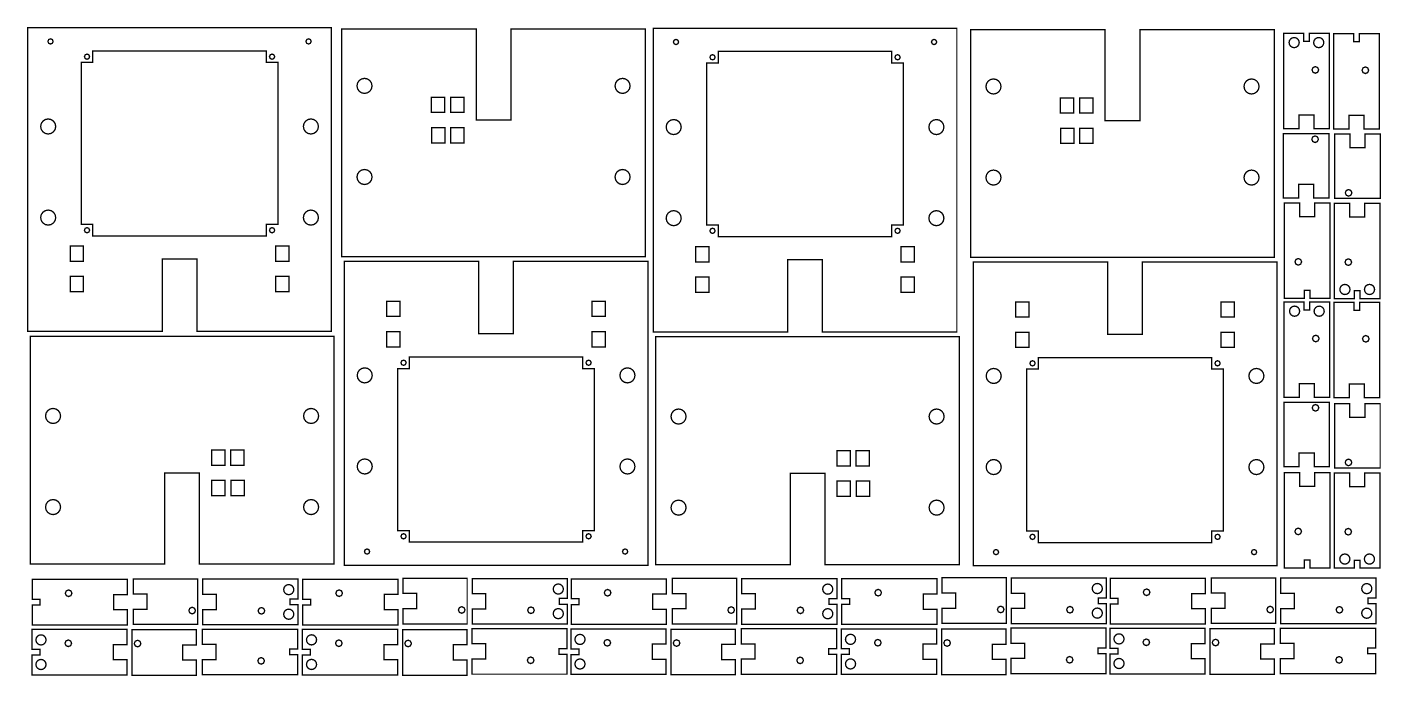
# Model space of a CAD drawing. Extents: x 0.1 to 11.8, y 9.3 to 14.9.
import ezdxf

# ---------------------------------------------------------------- set-up
doc = ezdxf.new("R2010")
doc.units = 0
doc.layers.get('0').update_dxf_attribs({"linetype": 'CONTINUOUS'})

msp = doc.modelspace()

# ---------------------------------------------------------------- linework, layer by layer
at = {"color": 0, "const_width": 0.0115}
for points in [[(0.134711, 12.2665), (0.134711, 14.8915), (2.75971, 14.8915), (2.75971, 12.2665), (1.59722, 12.2665), (1.59722, 12.8915), (1.44721, 12.8915), (1.29725, 12.8915), (1.29725, 12.2665), (0.134711, 12.2665)], [(5.47472, 14.8811), (5.47472, 12.9127), (2.84978, 12.9127), (2.84978, 14.8811), (4.01226, 14.8811), (4.01226, 14.0938), (4.16228, 14.0938), (4.31222, 14.0938), (4.31222, 14.8811), (5.47472, 14.8811)], [(5.54308, 12.2616), (5.54308, 14.8865), (8.16808, 14.8865), (8.16808, 12.2616), (7.00558, 12.2616), (7.00558, 12.8866), (6.85558, 12.8866), (6.70557, 12.8866), (6.70557, 12.2616), (5.54308, 12.2616)], [(10.9131, 14.8761), (10.9131, 12.9077), (8.28808, 12.9077), (8.28808, 14.8761), (9.45057, 14.8761), (9.45057, 14.0888), (9.60058, 14.0888), (9.7506, 14.0888), (9.7506, 14.8761), (10.9131, 14.8761)], [(0.354058, 14.7735), (0.347439, 14.7894), (0.331597, 14.796), (0.315647, 14.7894), (0.309082, 14.7735), (0.315647, 14.7575), (0.331597, 14.751), (0.347439, 14.7575), (0.354058, 14.7735)], [(2.58539, 14.7735), (2.57878, 14.7894), (2.56287, 14.796), (2.54693, 14.7894), (2.54036, 14.7735), (2.54693, 14.7575), (2.56287, 14.751), (2.57878, 14.7575), (2.58539, 14.7735)], [(5.76243, 14.7685), (5.75581, 14.7844), (5.7399, 14.791), (5.72401, 14.7844), (5.71744, 14.7685), (5.72401, 14.7525), (5.7399, 14.746), (5.75581, 14.7525), (5.76243, 14.7685), (5.76243, 14.7685)], [(7.99371, 14.7685), (7.98708, 14.7844), (7.97125, 14.791), (7.95529, 14.7844), (7.94874, 14.7685), (7.95529, 14.7525), (7.97125, 14.746), (7.98708, 14.7525), (7.99371, 14.7685), (7.99371, 14.7685)], [(10.994, 14.019), (11.1253, 14.019), (11.1253, 14.1365), (11.2566, 14.1365), (11.2566, 14.019), (11.3879, 14.019), (11.3879, 14.5742), (11.3879, 14.8419), (11.2156, 14.8419), (11.2156, 14.7731), (11.1663, 14.7731), (11.1663, 14.8419), (10.994, 14.8419), (10.994, 14.5742), (10.994, 14.019)], [(11.1284, 14.7632), (11.1249, 14.7803), (11.1156, 14.7942), (11.1017, 14.8036), (11.0847, 14.8069), (11.0676, 14.8036), (11.0537, 14.7942), (11.0443, 14.7803), (11.0409, 14.7632), (11.0443, 14.7462), (11.0537, 14.7324), (11.0676, 14.7229), (11.0847, 14.7194), (11.1017, 14.7229), (11.1156, 14.7324), (11.1249, 14.7462), (11.1284, 14.7632), (11.1284, 14.7632)], [(11.3409, 14.7632), (11.3375, 14.7803), (11.3281, 14.7942), (11.3142, 14.8036), (11.2972, 14.8069), (11.2801, 14.8036), (11.2662, 14.7942), (11.2568, 14.7803), (11.2534, 14.7632), (11.2568, 14.7462), (11.2662, 14.7324), (11.2801, 14.7229), (11.2972, 14.7194), (11.3142, 14.7229), (11.3281, 14.7324), (11.3375, 14.7462), (11.3409, 14.7632), (11.3409, 14.7632)], [(11.4265, 14.0164), (11.5578, 14.0164), (11.5578, 14.1339), (11.6891, 14.1339), (11.6891, 14.0164), (11.8204, 14.0164), (11.8204, 14.5717), (11.8204, 14.8393), (11.6481, 14.8393), (11.6481, 14.7704), (11.5988, 14.7704), (11.5988, 14.8393), (11.4265, 14.8393), (11.4265, 14.5717), (11.4265, 14.0164)], [(2.29719, 14.5915), (2.19721, 14.5915), (2.19721, 14.6915), (0.697211, 14.6915), (0.697211, 14.5915), (0.597222, 14.5915), (0.597222, 13.1916), (0.697211, 13.1916), (0.697211, 13.0916), (2.19721, 13.0916), (2.19721, 13.1916), (2.29719, 13.1916), (2.29719, 14.5915)], [(0.669706, 14.6415), (0.663086, 14.6575), (0.647244, 14.664), (0.631293, 14.6575), (0.624729, 14.6415), (0.631293, 14.6257), (0.647244, 14.619), (0.663086, 14.6257), (0.669706, 14.6415), (0.669706, 14.6415)], [(2.26975, 14.6415), (2.26313, 14.6575), (2.24724, 14.664), (2.23128, 14.6575), (2.22472, 14.6415), (2.23128, 14.6257), (2.24724, 14.619), (2.26313, 14.6257), (2.26975, 14.6415), (2.26975, 14.6415)], [(7.70557, 14.5865), (7.60558, 14.5865), (7.60558, 14.6865), (6.10558, 14.6865), (6.10558, 14.5865), (6.00558, 14.5865), (6.00558, 13.1866), (6.10558, 13.1866), (6.10558, 13.0865), (7.60558, 13.0865), (7.60558, 13.1866), (7.70557, 13.1866), (7.70557, 14.5865)], [(6.07807, 14.6365), (6.07146, 14.6525), (6.05556, 14.659), (6.03965, 14.6525), (6.0331, 14.6365), (6.03965, 14.6207), (6.05556, 14.614), (6.07146, 14.6207), (6.07807, 14.6365), (6.07807, 14.6365)], [(7.67806, 14.6365), (7.67144, 14.6525), (7.6556, 14.659), (7.63965, 14.6525), (7.63308, 14.6365), (7.63965, 14.6207), (7.6556, 14.614), (7.67144, 14.6207), (7.67806, 14.6365), (7.67806, 14.6365)], [(11.2964, 14.5271), (11.288, 14.5472), (11.2678, 14.5556), (11.2477, 14.5472), (11.2394, 14.5271), (11.2477, 14.5068), (11.2678, 14.4985), (11.288, 14.5068), (11.2964, 14.5271)], [(11.7289, 14.5243), (11.7205, 14.5446), (11.7004, 14.5529), (11.6802, 14.5446), (11.6719, 14.5243), (11.6802, 14.5042), (11.7004, 14.4958), (11.7205, 14.5042), (11.7289, 14.5243)], [(2.98161, 14.389), (2.98671, 14.3637), (3.0006, 14.3431), (3.02126, 14.3292), (3.0466, 14.324), (3.07189, 14.3292), (3.09256, 14.3431), (3.10644, 14.3637), (3.1116, 14.389), (3.10644, 14.4143), (3.09256, 14.435), (3.07189, 14.4489), (3.0466, 14.454), (3.02126, 14.4489), (3.0006, 14.435), (2.98671, 14.4143), (2.98161, 14.389)], [(5.21289, 14.389), (5.21799, 14.3637), (5.23188, 14.3431), (5.25256, 14.3292), (5.27789, 14.324), (5.30317, 14.3292), (5.32378, 14.3431), (5.33772, 14.3637), (5.34289, 14.389), (5.33772, 14.4143), (5.32378, 14.435), (5.30317, 14.4489), (5.27789, 14.454), (5.25256, 14.4489), (5.23188, 14.435), (5.21799, 14.4143), (5.21289, 14.389), (5.21289, 14.389)], [(8.41992, 14.384), (8.42503, 14.3587), (8.43892, 14.3381), (8.45958, 14.3242), (8.48492, 14.319), (8.51019, 14.3242), (8.53088, 14.3381), (8.54476, 14.3587), (8.54992, 14.384), (8.54476, 14.4093), (8.53088, 14.43), (8.51019, 14.4439), (8.48492, 14.449), (8.45958, 14.4439), (8.43892, 14.43), (8.42503, 14.4093), (8.41992, 14.384), (8.41992, 14.384)], [(10.6512, 14.384), (10.6563, 14.3587), (10.6703, 14.3381), (10.6909, 14.3242), (10.7162, 14.319), (10.7415, 14.3242), (10.7622, 14.3381), (10.7761, 14.3587), (10.7813, 14.384), (10.7761, 14.4093), (10.7622, 14.43), (10.7415, 14.4439), (10.7162, 14.449), (10.6909, 14.4439), (10.6703, 14.43), (10.6563, 14.4093), (10.6512, 14.384), (10.6512, 14.384)], [(3.73953, 14.1593), (3.73953, 14.2906), (3.62451, 14.2906), (3.62451, 14.1593), (3.73953, 14.1593)], [(3.90728, 14.2906), (3.79226, 14.2906), (3.79226, 14.1593), (3.90728, 14.1593), (3.90728, 14.2906)], [(9.17785, 14.1543), (9.17785, 14.2856), (9.06282, 14.2856), (9.06282, 14.1543), (9.17785, 14.1543)], [(9.34565, 14.2856), (9.23062, 14.2856), (9.23062, 14.1543), (9.34565, 14.1543), (9.34565, 14.2856)], [(0.376465, 14.0382), (0.371311, 14.0635), (0.357422, 14.0842), (0.336751, 14.0981), (0.311469, 14.1032), (0.286133, 14.0981), (0.265463, 14.0842), (0.251574, 14.0635), (0.246474, 14.0382), (0.251574, 14.0129), (0.265463, 13.9924), (0.286133, 13.9783), (0.311469, 13.9732), (0.336751, 13.9783), (0.357422, 13.9924), (0.371311, 14.0129), (0.376465, 14.0382), (0.376465, 14.0382)], [(2.648, 14.0382), (2.64285, 14.0635), (2.6289, 14.0842), (2.60824, 14.0981), (2.58296, 14.1032), (2.55761, 14.0981), (2.537, 14.0842), (2.52306, 14.0635), (2.51796, 14.0382), (2.52306, 14.0129), (2.537, 13.9924), (2.55761, 13.9783), (2.58296, 13.9732), (2.60824, 13.9783), (2.6289, 13.9924), (2.64285, 14.0129), (2.648, 14.0382), (2.648, 14.0382)], [(5.78483, 14.0332), (5.77968, 14.0585), (5.76574, 14.0792), (5.74511, 14.0931), (5.71983, 14.0982), (5.6945, 14.0931), (5.67383, 14.0792), (5.65994, 14.0585), (5.65483, 14.0332), (5.65994, 14.0079), (5.67383, 13.9872), (5.6945, 13.9733), (5.71983, 13.9682), (5.74511, 13.9733), (5.76574, 13.9872), (5.77968, 14.0079), (5.78483, 14.0332), (5.78483, 14.0332)], [(8.05632, 14.0332), (8.05117, 14.0585), (8.03728, 14.0792), (8.0166, 14.0931), (7.99132, 14.0982), (7.96599, 14.0931), (7.94531, 14.0792), (7.93142, 14.0585), (7.92632, 14.0332), (7.93142, 14.0079), (7.94531, 13.9872), (7.96599, 13.9733), (7.99132, 13.9682), (8.0166, 13.9733), (8.03728, 13.9872), (8.05117, 14.0079), (8.05632, 14.0332), (8.05632, 14.0332)], [(3.74224, 14.0281), (3.74224, 13.8967), (3.62728, 13.8967), (3.62728, 14.0281), (3.74224, 14.0281)], [(3.90728, 14.0281), (3.79226, 14.0281), (3.79226, 13.8967), (3.90728, 13.8967), (3.90728, 14.0281)], [(9.18061, 14.0231), (9.18061, 13.8917), (9.06565, 13.8917), (9.06565, 14.0231), (9.18061, 14.0231)], [(9.34565, 14.0231), (9.23062, 14.0231), (9.23062, 13.8917), (9.34565, 13.8917), (9.34565, 14.0231)], [(10.9918, 13.4201), (11.123, 13.4201), (11.123, 13.5376), (11.2544, 13.5376), (11.2544, 13.4201), (11.3857, 13.4201), (11.3857, 13.9754), (10.9918, 13.9754), (10.9918, 13.4201)], [(11.2942, 13.9281), (11.2858, 13.9483), (11.2657, 13.9567), (11.2455, 13.9483), (11.2372, 13.9281), (11.2455, 13.9081), (11.2657, 13.8996), (11.2858, 13.9081), (11.2942, 13.9281)], [(11.8292, 13.9726), (11.6979, 13.9726), (11.6979, 13.8551), (11.5666, 13.8551), (11.5666, 13.9726), (11.4353, 13.9726), (11.4353, 13.4174), (11.8292, 13.4174), (11.8292, 13.9726)], [(2.98161, 13.6016), (2.98671, 13.5763), (3.0006, 13.5557), (3.02126, 13.5418), (3.0466, 13.5366), (3.07189, 13.5418), (3.09256, 13.5557), (3.10644, 13.5763), (3.1116, 13.6016), (3.10644, 13.627), (3.09256, 13.6476), (3.07189, 13.6615), (3.0466, 13.6666), (3.02126, 13.6615), (3.0006, 13.6476), (2.98671, 13.627), (2.98161, 13.6016)], [(5.21289, 13.6016), (5.21799, 13.5763), (5.23188, 13.5557), (5.25256, 13.5418), (5.27789, 13.5366), (5.30317, 13.5418), (5.32378, 13.5557), (5.33772, 13.5763), (5.34289, 13.6016), (5.33772, 13.627), (5.32378, 13.6476), (5.30317, 13.6615), (5.27789, 13.6666), (5.25256, 13.6615), (5.23188, 13.6476), (5.21799, 13.627), (5.21289, 13.6016), (5.21289, 13.6016)], [(8.41992, 13.5966), (8.42503, 13.5713), (8.43892, 13.5507), (8.45958, 13.5368), (8.48492, 13.5316), (8.51019, 13.5368), (8.53088, 13.5507), (8.54476, 13.5713), (8.54992, 13.5966), (8.54476, 13.622), (8.53088, 13.6426), (8.51019, 13.6565), (8.48492, 13.6616), (8.45958, 13.6565), (8.43892, 13.6426), (8.42503, 13.622), (8.41992, 13.5966), (8.41992, 13.5966)], [(10.6512, 13.5966), (10.6563, 13.5713), (10.6703, 13.5507), (10.6909, 13.5368), (10.7162, 13.5316), (10.7415, 13.5368), (10.7622, 13.5507), (10.7761, 13.5713), (10.7813, 13.5966), (10.7761, 13.622), (10.7622, 13.6426), (10.7415, 13.6565), (10.7162, 13.6616), (10.6909, 13.6565), (10.6703, 13.6426), (10.6563, 13.622), (10.6512, 13.5966), (10.6512, 13.5966)], [(11.5268, 13.4647), (11.5351, 13.4445), (11.5553, 13.4361), (11.5754, 13.4445), (11.5838, 13.4647), (11.5754, 13.4849), (11.5553, 13.4932), (11.5351, 13.4849), (11.5268, 13.4647)], [(11.3944, 13.3764), (11.2631, 13.3764), (11.2631, 13.2589), (11.1318, 13.2589), (11.1318, 13.3764), (11.0005, 13.3764), (11.0005, 12.8211), (11.0005, 12.5534), (11.1728, 12.5534), (11.1728, 12.6223), (11.2221, 12.6223), (11.2221, 12.5534), (11.3944, 12.5534), (11.3944, 12.8211), (11.3944, 13.3764)], [(11.827, 13.3737), (11.6957, 13.3737), (11.6957, 13.2562), (11.5644, 13.2562), (11.5644, 13.3737), (11.4331, 13.3737), (11.4331, 12.8185), (11.4331, 12.5508), (11.6054, 12.5508), (11.6054, 12.6197), (11.6546, 12.6197), (11.6546, 12.5508), (11.827, 12.5508), (11.827, 12.8185), (11.827, 13.3737)], [(0.376465, 13.2508), (0.371311, 13.2762), (0.357422, 13.2968), (0.336751, 13.3107), (0.311469, 13.3158), (0.286133, 13.3107), (0.265463, 13.2968), (0.251574, 13.2762), (0.246474, 13.2508), (0.251574, 13.2255), (0.265463, 13.2049), (0.286133, 13.191), (0.311469, 13.1858), (0.336751, 13.191), (0.357422, 13.2049), (0.371311, 13.2255), (0.376465, 13.2508)], [(2.648, 13.2508), (2.64285, 13.2762), (2.6289, 13.2968), (2.60824, 13.3107), (2.58296, 13.3158), (2.55761, 13.3107), (2.537, 13.2968), (2.52306, 13.2762), (2.51796, 13.2508), (2.52306, 13.2255), (2.537, 13.2049), (2.55761, 13.191), (2.58296, 13.1858), (2.60824, 13.191), (2.6289, 13.2049), (2.64285, 13.2255), (2.648, 13.2508)], [(5.78483, 13.2458), (5.77968, 13.2712), (5.76574, 13.2918), (5.74511, 13.3057), (5.71983, 13.3108), (5.6945, 13.3057), (5.67383, 13.2918), (5.65994, 13.2712), (5.65483, 13.2458), (5.65994, 13.2205), (5.67383, 13.1999), (5.6945, 13.186), (5.71983, 13.1808), (5.74511, 13.186), (5.76574, 13.1999), (5.77968, 13.2205), (5.78483, 13.2458), (5.78483, 13.2458)], [(8.05632, 13.2458), (8.05117, 13.2712), (8.03728, 13.2918), (8.0166, 13.3057), (7.99132, 13.3108), (7.96599, 13.3057), (7.94531, 13.2918), (7.93142, 13.2712), (7.92632, 13.2458), (7.93142, 13.2205), (7.94531, 13.1999), (7.96599, 13.186), (7.99132, 13.1808), (8.0166, 13.186), (8.03728, 13.1999), (8.05117, 13.2205), (8.05632, 13.2458), (8.05632, 13.2458)], [(0.669706, 13.1415), (0.663086, 13.1575), (0.647244, 13.1641), (0.631293, 13.1575), (0.624729, 13.1415), (0.631293, 13.1257), (0.647244, 13.119), (0.663086, 13.1257), (0.669706, 13.1415), (0.669706, 13.1415)], [(2.26975, 13.1415), (2.26313, 13.1575), (2.24724, 13.1641), (2.23128, 13.1575), (2.22472, 13.1415), (2.23128, 13.1257), (2.24724, 13.119), (2.26313, 13.1257), (2.26975, 13.1415), (2.26975, 13.1415)], [(6.07807, 13.1366), (6.07146, 13.1525), (6.05556, 13.1591), (6.03965, 13.1525), (6.0331, 13.1366), (6.03965, 13.1207), (6.05556, 13.114), (6.07146, 13.1207), (6.07807, 13.1366), (6.07807, 13.1366)], [(7.67806, 13.1366), (7.67144, 13.1525), (7.6556, 13.1591), (7.63965, 13.1525), (7.63308, 13.1366), (7.63965, 13.1207), (7.6556, 13.114), (7.67144, 13.1207), (7.67806, 13.1366), (7.67806, 13.1366)], [(0.501682, 13.0043), (0.501682, 12.873), (0.616644, 12.873), (0.616644, 13.0043), (0.501682, 13.0043)], [(2.27778, 13.0043), (2.27778, 12.873), (2.39279, 12.873), (2.39279, 13.0043), (2.27778, 13.0043)], [(5.91, 12.9993), (5.91, 12.8681), (6.02496, 12.8681), (6.02496, 12.9993), (5.91, 12.9993)], [(7.68614, 12.9993), (7.68614, 12.8681), (7.80111, 12.8681), (7.80111, 12.9993), (7.68614, 12.9993)], [(5.49669, 12.8714), (5.49669, 10.2464), (2.87169, 10.2464), (2.87169, 12.8714), (4.03418, 12.8714), (4.03418, 12.2464), (4.18419, 12.2464), (4.33419, 12.2464), (4.33419, 12.8714), (5.49669, 12.8714)], [(11.092, 12.8684), (11.1003, 12.8482), (11.1205, 12.8399), (11.1407, 12.8482), (11.149, 12.8684), (11.1407, 12.8886), (11.1205, 12.8969), (11.1003, 12.8886), (11.092, 12.8684)], [(11.5246, 12.8658), (11.5329, 12.8457), (11.5531, 12.8373), (11.5732, 12.8457), (11.5816, 12.8658), (11.5732, 12.886), (11.5531, 12.8943), (11.5329, 12.886), (11.5246, 12.8658)], [(10.935, 12.8664), (10.935, 10.2414), (8.31, 10.2414), (8.31, 12.8664), (9.47254, 12.8664), (9.47254, 12.2414), (9.6225, 12.2414), (9.77251, 12.2414), (9.77251, 12.8664), (10.935, 12.8664)], [(0.501682, 12.7418), (0.501682, 12.6105), (0.616644, 12.6105), (0.616644, 12.7418), (0.501682, 12.7418)], [(2.27778, 12.7418), (2.27778, 12.6105), (2.39279, 12.6105), (2.39279, 12.7418), (2.27778, 12.7418)], [(5.91, 12.7368), (5.91, 12.6055), (6.02496, 12.6055), (6.02496, 12.7368), (5.91, 12.7368)], [(7.68614, 12.7368), (7.68614, 12.6055), (7.80111, 12.6055), (7.80111, 12.7368), (7.68614, 12.7368)], [(11.48, 12.6296), (11.4835, 12.6125), (11.4928, 12.5986), (11.5067, 12.5893), (11.5238, 12.5858), (11.5408, 12.5893), (11.5547, 12.5986), (11.5641, 12.6125), (11.5675, 12.6296), (11.5641, 12.6466), (11.5547, 12.6605), (11.5408, 12.6699), (11.5238, 12.6733), (11.5067, 12.6699), (11.4928, 12.6605), (11.4835, 12.6466), (11.48, 12.6296)], [(11.6925, 12.6296), (11.696, 12.6125), (11.7053, 12.5986), (11.7192, 12.5893), (11.7363, 12.5858), (11.7533, 12.5893), (11.7671, 12.5986), (11.7765, 12.6125), (11.78, 12.6296), (11.7765, 12.6466), (11.7671, 12.6605), (11.7533, 12.6699), (11.7363, 12.6733), (11.7192, 12.6699), (11.7053, 12.6605), (11.696, 12.6466), (11.6925, 12.6296)], [(3.35363, 12.3962), (3.35363, 12.5275), (3.23861, 12.5275), (3.23861, 12.3962), (3.35363, 12.3962)], [(5.12978, 12.3962), (5.12978, 12.5275), (5.01475, 12.5275), (5.01475, 12.3962), (5.12978, 12.3962)], [(8.79199, 12.3912), (8.79199, 12.5225), (8.67697, 12.5225), (8.67697, 12.3912), (8.79199, 12.3912)], [(10.5681, 12.3912), (10.5681, 12.5225), (10.4531, 12.5225), (10.4531, 12.3912), (10.5681, 12.3912)], [(10.9977, 11.6976), (11.129, 11.6976), (11.129, 11.8152), (11.2603, 11.8152), (11.2603, 11.6976), (11.3916, 11.6976), (11.3916, 12.2529), (11.3916, 12.5206), (11.2193, 12.5206), (11.2193, 12.4517), (11.1701, 12.4517), (11.1701, 12.5206), (10.9977, 12.5206), (10.9977, 12.2529), (10.9977, 11.6976)], [(11.1321, 12.4419), (11.1286, 12.4589), (11.1193, 12.4728), (11.1054, 12.4822), (11.0884, 12.4856), (11.0713, 12.4822), (11.0574, 12.4728), (11.048, 12.4589), (11.0446, 12.4419), (11.048, 12.4249), (11.0574, 12.411), (11.0713, 12.4016), (11.0884, 12.3981), (11.1054, 12.4016), (11.1193, 12.411), (11.1286, 12.4249), (11.1321, 12.4419)], [(11.3447, 12.4419), (11.3412, 12.4589), (11.3318, 12.4728), (11.3179, 12.4822), (11.3009, 12.4856), (11.2839, 12.4822), (11.27, 12.4728), (11.2606, 12.4589), (11.2572, 12.4419), (11.2606, 12.4249), (11.27, 12.411), (11.2839, 12.4016), (11.3009, 12.3981), (11.3179, 12.4016), (11.3318, 12.411), (11.3412, 12.4249), (11.3447, 12.4419)], [(11.4303, 11.695), (11.5616, 11.695), (11.5616, 11.8126), (11.6929, 11.8126), (11.6929, 11.695), (11.8242, 11.695), (11.8242, 12.2503), (11.8242, 12.518), (11.6518, 12.518), (11.6518, 12.4491), (11.6027, 12.4491), (11.6027, 12.518), (11.4303, 12.518), (11.4303, 12.2503), (11.4303, 11.695)], [(0.156683, 10.2568), (0.156683, 12.2253), (2.78168, 12.2253), (2.78168, 10.2568), (1.61919, 10.2568), (1.61919, 11.0442), (1.46918, 11.0442), (1.31917, 11.0442), (1.31917, 10.2568), (0.156683, 10.2568)], [(3.35363, 12.1336), (3.35363, 12.2649), (3.23861, 12.2649), (3.23861, 12.1336), (3.35363, 12.1336)], [(5.12978, 12.1336), (5.12978, 12.2649), (5.01475, 12.2649), (5.01475, 12.1336), (5.12978, 12.1336)], [(5.56506, 10.2517), (5.56506, 12.2203), (8.19006, 12.2203), (8.19006, 10.2517), (7.0275, 10.2517), (7.0275, 11.0392), (6.87756, 11.0392), (6.72754, 11.0392), (6.72754, 10.2517), (5.56506, 10.2517)], [(8.79199, 12.1285), (8.79199, 12.2599), (8.67697, 12.2599), (8.67697, 12.1285), (8.79199, 12.1285)], [(10.5681, 12.1285), (10.5681, 12.2599), (10.4531, 12.2599), (10.4531, 12.1285), (10.5681, 12.1285)], [(11.3001, 12.2057), (11.2918, 12.2259), (11.2717, 12.2342), (11.2514, 12.2259), (11.2431, 12.2057), (11.2514, 12.1855), (11.2717, 12.1771), (11.2918, 12.1855), (11.3001, 12.2057)], [(11.7327, 12.2031), (11.7243, 12.2232), (11.7042, 12.2316), (11.684, 12.2232), (11.6757, 12.2031), (11.684, 12.1829), (11.7042, 12.1745), (11.7243, 12.1829), (11.7327, 12.2031)], [(2.98346, 11.8871), (2.98856, 11.8618), (3.00244, 11.8411), (3.02311, 11.8273), (3.04844, 11.8221), (3.07374, 11.8273), (3.0944, 11.8411), (3.10829, 11.8618), (3.11344, 11.8871), (3.10829, 11.9124), (3.0944, 11.9331), (3.07374, 11.947), (3.04844, 11.9521), (3.02311, 11.947), (3.00244, 11.9331), (2.98856, 11.9124), (2.98346, 11.8871)], [(3.33419, 10.5463), (3.43419, 10.5463), (3.43419, 10.4463), (4.93419, 10.4463), (4.93419, 10.5463), (5.03418, 10.5463), (5.03418, 11.9463), (4.93419, 11.9463), (4.93419, 12.0463), (3.43419, 12.0463), (3.43419, 11.9463), (3.33419, 11.9463), (3.33419, 10.5463)], [(3.36171, 11.9964), (3.36828, 11.9805), (3.38417, 11.9738), (3.40007, 11.9805), (3.40668, 11.9964), (3.40007, 12.0123), (3.38417, 12.0188), (3.36828, 12.0123), (3.36171, 11.9964)], [(4.96169, 11.9964), (4.96826, 11.9805), (4.98421, 11.9738), (5.00006, 11.9805), (5.00667, 11.9964), (5.00006, 12.0123), (4.98421, 12.0188), (4.96826, 12.0123), (4.96169, 11.9964)], [(5.25493, 11.8871), (5.26004, 11.8618), (5.27393, 11.8411), (5.2946, 11.8273), (5.31993, 11.8221), (5.34521, 11.8273), (5.36583, 11.8411), (5.37978, 11.8618), (5.38493, 11.8871), (5.37978, 11.9124), (5.36583, 11.9331), (5.34521, 11.947), (5.31993, 11.9521), (5.2946, 11.947), (5.27393, 11.9331), (5.26004, 11.9124), (5.25493, 11.8871)], [(8.42176, 11.8821), (8.42686, 11.8568), (8.44081, 11.8362), (8.46143, 11.8223), (8.48676, 11.8171), (8.51204, 11.8223), (8.53271, 11.8362), (8.5466, 11.8568), (8.55176, 11.8821), (8.5466, 11.9074), (8.53271, 11.9281), (8.51204, 11.942), (8.48676, 11.9471), (8.46143, 11.942), (8.44081, 11.9281), (8.42686, 11.9074), (8.42176, 11.8821)], [(8.77251, 10.5413), (8.8725, 10.5413), (8.8725, 10.4413), (10.3725, 10.4413), (10.3725, 10.5413), (10.4725, 10.5413), (10.4725, 11.9413), (10.3725, 11.9413), (10.3725, 12.0413), (8.8725, 12.0413), (8.8725, 11.9413), (8.77251, 11.9413), (8.77251, 10.5413)], [(8.80003, 11.9914), (8.80658, 11.9755), (8.82254, 11.9689), (8.83837, 11.9755), (8.845, 11.9913), (8.83837, 12.0073), (8.82254, 12.0138), (8.80658, 12.0073), (8.80003, 11.9914)], [(10.4, 11.9914), (10.4066, 11.9755), (10.4225, 11.9689), (10.4384, 11.9755), (10.445, 11.9913), (10.4384, 12.0073), (10.4225, 12.0138), (10.4066, 12.0073), (10.4, 11.9914)], [(10.6933, 11.8821), (10.6983, 11.8568), (10.7123, 11.8362), (10.7329, 11.8223), (10.7582, 11.8171), (10.7835, 11.8223), (10.8042, 11.8362), (10.8181, 11.8568), (10.8233, 11.8821), (10.8181, 11.9074), (10.8042, 11.9281), (10.7835, 11.942), (10.7582, 11.9471), (10.7329, 11.942), (10.7123, 11.9281), (10.6983, 11.9074), (10.6933, 11.8821)], [(0.418511, 11.5363), (0.413357, 11.5616), (0.399468, 11.5823), (0.378797, 11.5962), (0.353515, 11.6013), (0.328179, 11.5962), (0.307508, 11.5823), (0.293619, 11.5616), (0.288519, 11.5363), (0.293619, 11.511), (0.307508, 11.4903), (0.328179, 11.4765), (0.353515, 11.4713), (0.378797, 11.4765), (0.399468, 11.4903), (0.413357, 11.511), (0.418511, 11.5363)], [(2.64979, 11.5363), (2.64464, 11.5616), (2.63075, 11.5823), (2.61008, 11.5962), (2.58479, 11.6013), (2.55946, 11.5962), (2.53885, 11.5823), (2.5249, 11.5616), (2.51981, 11.5363), (2.5249, 11.511), (2.53885, 11.4903), (2.55946, 11.4765), (2.58479, 11.4713), (2.61008, 11.4765), (2.63075, 11.4903), (2.64464, 11.511), (2.64979, 11.5363)], [(5.82688, 11.5313), (5.82172, 11.5566), (5.80783, 11.5773), (5.78717, 11.5912), (5.76188, 11.5963), (5.73654, 11.5912), (5.71588, 11.5773), (5.70199, 11.5566), (5.69689, 11.5313), (5.70199, 11.506), (5.71588, 11.4853), (5.73654, 11.4715), (5.76188, 11.4663), (5.78717, 11.4715), (5.80783, 11.4853), (5.82172, 11.506), (5.82688, 11.5313), (5.82688, 11.5313)], [(8.05817, 11.5313), (8.053, 11.5566), (8.03911, 11.5773), (8.01844, 11.5912), (7.99317, 11.5963), (7.96783, 11.5912), (7.94721, 11.5773), (7.93326, 11.5566), (7.92817, 11.5313), (7.93326, 11.506), (7.94721, 11.4853), (7.96783, 11.4715), (7.99317, 11.4663), (8.01844, 11.4715), (8.03911, 11.4853), (8.053, 11.506), (8.05817, 11.5313)], [(10.9955, 11.0987), (11.1268, 11.0987), (11.1268, 11.2163), (11.2581, 11.2163), (11.2581, 11.0987), (11.3894, 11.0987), (11.3894, 11.654), (10.9955, 11.654), (10.9955, 11.0987)], [(11.2978, 11.6068), (11.2895, 11.627), (11.2694, 11.6352), (11.2492, 11.627), (11.2409, 11.6068), (11.2492, 11.5866), (11.2694, 11.5783), (11.2895, 11.5866), (11.2978, 11.6068)], [(11.8284, 11.6427), (11.6971, 11.6427), (11.6971, 11.5252), (11.5658, 11.5252), (11.5658, 11.6427), (11.4345, 11.6427), (11.4345, 11.0875), (11.8284, 11.0875), (11.8284, 11.6427)], [(1.72413, 11.1099), (1.83914, 11.1099), (1.83914, 11.2412), (1.72413, 11.2412), (1.72413, 11.1099)], [(1.88917, 11.1099), (1.88917, 11.2412), (2.00412, 11.2412), (2.00412, 11.1099), (1.88917, 11.1099)], [(7.13249, 11.1049), (7.24744, 11.1049), (7.24744, 11.2362), (7.13249, 11.2362), (7.13249, 11.1049)], [(7.29747, 11.1049), (7.29747, 11.2362), (7.41249, 11.2362), (7.41249, 11.1049), (7.29747, 11.1049)], [(2.98346, 11.0997), (2.98856, 11.0744), (3.00244, 11.0538), (3.02311, 11.0399), (3.04844, 11.0347), (3.07374, 11.0398), (3.0944, 11.0538), (3.10829, 11.0744), (3.11344, 11.0997), (3.10829, 11.1251), (3.0944, 11.1457), (3.07374, 11.1596), (3.04844, 11.1647), (3.02311, 11.1596), (3.00244, 11.1457), (2.98856, 11.1251), (2.98346, 11.0997)], [(5.25493, 11.0997), (5.26004, 11.0744), (5.27393, 11.0538), (5.2946, 11.0399), (5.31993, 11.0347), (5.34521, 11.0398), (5.36583, 11.0538), (5.37978, 11.0744), (5.38493, 11.0997), (5.37978, 11.1251), (5.36583, 11.1457), (5.34521, 11.1596), (5.31993, 11.1647), (5.2946, 11.1596), (5.27393, 11.1457), (5.26004, 11.1251), (5.25493, 11.0997)], [(8.42176, 11.0947), (8.42686, 11.0694), (8.44081, 11.0488), (8.46143, 11.0348), (8.48676, 11.0297), (8.51204, 11.0348), (8.53271, 11.0488), (8.5466, 11.0694), (8.55176, 11.0947), (8.5466, 11.12), (8.53271, 11.1407), (8.51204, 11.1546), (8.48676, 11.1597), (8.46143, 11.1546), (8.44081, 11.1407), (8.42686, 11.12), (8.42176, 11.0947), (8.42176, 11.0947)], [(10.6933, 11.0947), (10.6983, 11.0694), (10.7123, 11.0488), (10.7329, 11.0348), (10.7582, 11.0297), (10.7835, 11.0348), (10.8042, 11.0488), (10.8181, 11.0694), (10.8233, 11.0947), (10.8181, 11.12), (10.8042, 11.1407), (10.7835, 11.1546), (10.7582, 11.1597), (10.7329, 11.1546), (10.7123, 11.1407), (10.6983, 11.12), (10.6933, 11.0947), (10.6933, 11.0947)], [(11.526, 11.1347), (11.5343, 11.1146), (11.5545, 11.1062), (11.5746, 11.1146), (11.583, 11.1347), (11.5746, 11.1549), (11.5545, 11.1633), (11.5343, 11.1549), (11.526, 11.1347)], [(11.3936, 11.0464), (11.2623, 11.0464), (11.2623, 10.9289), (11.131, 10.9289), (11.131, 11.0464), (10.9997, 11.0464), (10.9997, 10.4912), (10.9997, 10.2235), (11.1721, 10.2235), (11.1721, 10.2924), (11.2213, 10.2924), (11.2213, 10.2235), (11.3936, 10.2235), (11.3936, 10.4912), (11.3936, 11.0464)], [(11.8262, 11.0438), (11.6949, 11.0438), (11.6949, 10.9263), (11.5636, 10.9263), (11.5636, 11.0438), (11.4323, 11.0438), (11.4323, 10.4886), (11.4323, 10.2209), (11.6046, 10.2209), (11.6046, 10.2898), (11.6538, 10.2898), (11.6538, 10.2209), (11.8262, 10.2209), (11.8262, 10.4886), (11.8262, 11.0438)], [(1.72413, 10.8473), (1.83914, 10.8473), (1.83914, 10.9786), (1.72413, 10.9786), (1.72413, 10.8473)], [(1.89193, 10.9786), (1.89193, 10.8473), (2.00689, 10.8473), (2.00689, 10.9786), (1.89193, 10.9786)], [(7.13249, 10.8423), (7.24744, 10.8423), (7.24744, 10.9736), (7.13249, 10.9736), (7.13249, 10.8423)], [(7.30024, 10.9736), (7.30024, 10.8423), (7.41521, 10.8423), (7.41521, 10.9736), (7.30024, 10.9736)], [(0.418511, 10.7489), (0.413357, 10.7742), (0.399468, 10.7949), (0.378797, 10.8088), (0.353515, 10.8139), (0.328179, 10.8088), (0.307508, 10.7949), (0.293619, 10.7742), (0.288519, 10.7489), (0.293619, 10.7236), (0.307508, 10.703), (0.328179, 10.689), (0.353515, 10.6839), (0.378797, 10.689), (0.399468, 10.703), (0.413357, 10.7236), (0.418511, 10.7489), (0.418511, 10.7489)], [(2.64979, 10.7489), (2.64464, 10.7742), (2.63075, 10.7949), (2.61008, 10.8088), (2.58479, 10.8139), (2.55946, 10.8088), (2.53885, 10.7949), (2.5249, 10.7742), (2.51981, 10.7489), (2.5249, 10.7236), (2.53885, 10.703), (2.55946, 10.689), (2.58479, 10.6839), (2.61008, 10.689), (2.63075, 10.703), (2.64464, 10.7236), (2.64979, 10.7489), (2.64979, 10.7489)], [(5.82688, 10.7439), (5.82172, 10.7692), (5.80783, 10.7899), (5.78717, 10.8038), (5.76188, 10.8089), (5.73654, 10.8038), (5.71588, 10.7899), (5.70199, 10.7692), (5.69689, 10.7439), (5.70199, 10.7186), (5.71588, 10.698), (5.73654, 10.684), (5.76188, 10.6789), (5.78717, 10.684), (5.80783, 10.698), (5.82172, 10.7186), (5.82688, 10.7439), (5.82688, 10.7439)], [(8.05817, 10.7439), (8.053, 10.7692), (8.03911, 10.7899), (8.01844, 10.8038), (7.99317, 10.8089), (7.96783, 10.8038), (7.94721, 10.7899), (7.93326, 10.7692), (7.92817, 10.7439), (7.93326, 10.7186), (7.94721, 10.698), (7.96783, 10.684), (7.99317, 10.6789), (8.01844, 10.684), (8.03911, 10.698), (8.053, 10.7186), (8.05817, 10.7439), (8.05817, 10.7439)], [(11.0912, 10.5385), (11.0996, 10.5183), (11.1197, 10.5099), (11.1399, 10.5183), (11.1482, 10.5385), (11.1399, 10.5587), (11.1197, 10.5669), (11.0996, 10.5587), (11.0912, 10.5385)], [(11.5238, 10.5358), (11.5321, 10.5157), (11.5523, 10.5073), (11.5724, 10.5157), (11.5808, 10.5358), (11.5724, 10.556), (11.5523, 10.5643), (11.5321, 10.556), (11.5238, 10.5358)], [(3.36171, 10.4964), (3.36828, 10.4805), (3.38417, 10.4738), (3.40007, 10.4805), (3.40668, 10.4964), (3.40007, 10.5123), (3.38417, 10.5188), (3.36828, 10.5123), (3.36171, 10.4964)], [(4.96169, 10.4964), (4.96826, 10.4805), (4.98421, 10.4738), (5.00006, 10.4805), (5.00667, 10.4964), (5.00006, 10.5123), (4.98421, 10.5188), (4.96826, 10.5123), (4.96169, 10.4964)], [(8.80003, 10.4914), (8.80658, 10.4755), (8.82254, 10.4689), (8.83837, 10.4755), (8.845, 10.4914), (8.83837, 10.5073), (8.82254, 10.5138), (8.80658, 10.5073), (8.80003, 10.4914)], [(10.4, 10.4914), (10.4066, 10.4755), (10.4225, 10.4689), (10.4384, 10.4755), (10.445, 10.4914), (10.4384, 10.5073), (10.4225, 10.5138), (10.4066, 10.5073), (10.4, 10.4914)], [(3.04606, 10.3645), (3.05263, 10.3486), (3.06853, 10.342), (3.08442, 10.3486), (3.09104, 10.3645), (3.08442, 10.3804), (3.06853, 10.3869), (3.05263, 10.3804), (3.04606, 10.3645)], [(5.27735, 10.3645), (5.2839, 10.3486), (5.29981, 10.342), (5.31569, 10.3486), (5.32232, 10.3645), (5.31569, 10.3804), (5.29981, 10.3869), (5.2839, 10.3804), (5.27735, 10.3645)], [(8.48438, 10.3595), (8.49094, 10.3436), (8.50689, 10.337), (8.52274, 10.3436), (8.52935, 10.3595), (8.52274, 10.3754), (8.50689, 10.3819), (8.49094, 10.3754), (8.48438, 10.3595)], [(10.7157, 10.3595), (10.7222, 10.3436), (10.7382, 10.337), (10.7541, 10.3436), (10.7607, 10.3595), (10.7541, 10.3754), (10.7382, 10.3819), (10.7222, 10.3754), (10.7157, 10.3595)], [(11.4792, 10.2996), (11.4826, 10.2826), (11.492, 10.2687), (11.5059, 10.2593), (11.5229, 10.2559), (11.54, 10.2593), (11.5539, 10.2687), (11.5633, 10.2826), (11.5667, 10.2996), (11.5633, 10.3167), (11.5539, 10.3306), (11.54, 10.34), (11.5229, 10.3434), (11.5059, 10.34), (11.492, 10.3306), (11.4826, 10.3167), (11.4792, 10.2996)], [(11.6917, 10.2996), (11.6952, 10.2826), (11.7045, 10.2687), (11.7184, 10.2593), (11.7355, 10.2559), (11.7525, 10.2593), (11.7664, 10.2687), (11.7758, 10.2826), (11.7792, 10.2996), (11.7758, 10.3167), (11.7664, 10.3306), (11.7525, 10.34), (11.7355, 10.3434), (11.7184, 10.34), (11.7045, 10.3306), (11.6952, 10.3167), (11.6917, 10.2996)], [(0.996039, 9.73014), (0.996039, 9.86143), (0.878526, 9.86143), (0.878526, 9.99274), (0.996039, 9.99274), (0.996039, 10.124), (0.44081, 10.124), (0.173068, 10.124), (0.173068, 9.95167), (0.241971, 9.95167), (0.241971, 9.90246), (0.173068, 9.90246), (0.173068, 9.73014), (0.44081, 9.73014), (0.996039, 9.73014)], [(1.04839, 10.1283), (1.04839, 9.9969), (1.16585, 9.9969), (1.16585, 9.86561), (1.04839, 9.86561), (1.04839, 9.73432), (1.60362, 9.73432), (1.60362, 10.1283), (1.04839, 10.1283)], [(1.64725, 10.126), (1.64725, 9.99474), (1.76475, 9.99474), (1.76475, 9.86344), (1.64725, 9.86344), (1.64725, 9.73215), (2.20253, 9.73215), (2.47021, 9.73215), (2.47021, 9.90446), (2.40132, 9.90446), (2.40132, 9.95367), (2.47021, 9.95367), (2.47021, 10.126), (2.20253, 10.126), (1.64725, 10.126)], [(2.3915, 9.9916), (2.40847, 9.99507), (2.42236, 10.0044), (2.43175, 10.0183), (2.43522, 10.0353), (2.43175, 10.0524), (2.42236, 10.0663), (2.40847, 10.0757), (2.3915, 10.0791), (2.3744, 10.0757), (2.36051, 10.0663), (2.35113, 10.0524), (2.34771, 10.0353), (2.35113, 10.0183), (2.36051, 10.0044), (2.3744, 9.99507), (2.3915, 9.9916)], [(3.33524, 9.73074), (3.33524, 9.86203), (3.21772, 9.86203), (3.21772, 9.99333), (3.33524, 9.99333), (3.33524, 10.1246), (2.77994, 10.1246), (2.51226, 10.1246), (2.51226, 9.95225), (2.58117, 9.95225), (2.58117, 9.9031), (2.51226, 9.9031), (2.51226, 9.73074), (2.77994, 9.73074), (3.33524, 9.73074)], [(3.37896, 10.1334), (3.37896, 10.0021), (3.49642, 10.0021), (3.49642, 9.87076), (3.37896, 9.87076), (3.37896, 9.73947), (3.93419, 9.73947), (3.93419, 10.1334), (3.37896, 10.1334)], [(3.97781, 10.1311), (3.97781, 9.99989), (4.09532, 9.99989), (4.09532, 9.8686), (3.97781, 9.8686), (3.97781, 9.73725), (4.5331, 9.73725), (4.80078, 9.73725), (4.80078, 9.90956), (4.73188, 9.90956), (4.73188, 9.95882), (4.80078, 9.95882), (4.80078, 10.1311), (4.5331, 10.1311), (3.97781, 10.1311)], [(4.72206, 9.99675), (4.73904, 10.0002), (4.75293, 10.0096), (4.76232, 10.0235), (4.76579, 10.0405), (4.76232, 10.0575), (4.75293, 10.0714), (4.73904, 10.0808), (4.72206, 10.0842), (4.70503, 10.0808), (4.69108, 10.0714), (4.68169, 10.0575), (4.67828, 10.0405), (4.68169, 10.0235), (4.69108, 10.0096), (4.70503, 10.0002), (4.72206, 9.99675)], [(5.65657, 9.73443), (5.65657, 9.86572), (5.53906, 9.86572), (5.53906, 9.99701), (5.65657, 9.99701), (5.65657, 10.1284), (5.10135, 10.1284), (4.83361, 10.1284), (4.83361, 9.956), (4.9025, 9.956), (4.9025, 9.90679), (4.83361, 9.90679), (4.83361, 9.73443), (5.10135, 9.73443), (5.65657, 9.73443)], [(5.70888, 10.1325), (5.70888, 10.0013), (5.82639, 10.0013), (5.82639, 9.86996), (5.70888, 9.86996), (5.70888, 9.73867), (6.26411, 9.73867), (6.26411, 10.1325), (5.70888, 10.1325)], [(6.30778, 10.1303), (6.30778, 9.99903), (6.42529, 9.99903), (6.42529, 9.86774), (6.30778, 9.86774), (6.30778, 9.73643), (6.86301, 9.73643), (7.13069, 9.73643), (7.13069, 9.90881), (7.06185, 9.90881), (7.06185, 9.95796), (7.13069, 9.95796), (7.13069, 10.1303), (6.86301, 10.1303), (6.30778, 10.1303)], [(7.05197, 9.99593), (7.06896, 9.9994), (7.08285, 10.0088), (7.09224, 10.0227), (7.09571, 10.0397), (7.09224, 10.0568), (7.08285, 10.0706), (7.06896, 10.08), (7.05197, 10.0834), (7.03494, 10.08), (7.02106, 10.0706), (7.01167, 10.0568), (7.00825, 10.0397), (7.01167, 10.0227), (7.02106, 10.0088), (7.03494, 9.9994), (7.05197, 9.99593)], [(7.99571, 9.73503), (7.99571, 9.86632), (7.87819, 9.86632), (7.87819, 9.99761), (7.99571, 9.99761), (7.99571, 10.1289), (7.44049, 10.1289), (7.17279, 10.1289), (7.17279, 9.9566), (7.24169, 9.9566), (7.24169, 9.90739), (7.17279, 9.90739), (7.17279, 9.73503), (7.44049, 9.73503), (7.99571, 9.73503)], [(8.03944, 10.1377), (8.03944, 10.0064), (8.1569, 10.0064), (8.1569, 9.87506), (8.03944, 9.87506), (8.03944, 9.74376), (8.59467, 9.74376), (8.59467, 10.1377), (8.03944, 10.1377)], [(8.63835, 10.1355), (8.63835, 10.0042), (8.75581, 10.0042), (8.75581, 9.87289), (8.63835, 9.87289), (8.63835, 9.7416), (9.19358, 9.7416), (9.46126, 9.7416), (9.46126, 9.91396), (9.39242, 9.91396), (9.39242, 9.96311), (9.46126, 9.96311), (9.46126, 10.1355), (9.19358, 10.1355), (8.63835, 10.1355)], [(9.3826, 10.001), (9.39958, 10.0045), (9.41347, 10.0139), (9.42285, 10.0278), (9.42632, 10.0448), (9.42285, 10.0618), (9.41347, 10.0757), (9.39958, 10.0851), (9.3826, 10.0885), (9.3655, 10.0851), (9.35161, 10.0757), (9.34224, 10.0618), (9.33882, 10.0448), (9.34224, 10.0278), (9.35161, 10.0139), (9.3655, 10.0045), (9.3826, 10.001)], [(10.3171, 9.73876), (10.3171, 9.87007), (10.1996, 9.87007), (10.1996, 10.0014), (10.3171, 10.0014), (10.3171, 10.1327), (9.76183, 10.1327), (9.49408, 10.1327), (9.49408, 9.96035), (9.56299, 9.96035), (9.56299, 9.91108), (9.49408, 9.91108), (9.49408, 9.73876), (9.76183, 9.73876), (10.3171, 9.73876)], [(10.3694, 10.1369), (10.3694, 10.0056), (10.4869, 10.0056), (10.4869, 9.87429), (10.3694, 9.87429), (10.3694, 9.743), (10.9246, 9.743), (10.9246, 10.1369), (10.3694, 10.1369)], [(10.9683, 10.1347), (10.9683, 10.0034), (11.0858, 10.0034), (11.0858, 9.87207), (10.9683, 9.87207), (10.9683, 9.74078), (11.5235, 9.74078), (11.7912, 9.74078), (11.7912, 9.91308), (11.7223, 9.91308), (11.7223, 9.96235), (11.7912, 9.96235), (11.7912, 10.1347), (11.5235, 10.1347), (10.9683, 10.1347)], [(11.7125, 10.0002), (11.7295, 10.0037), (11.7434, 10.0131), (11.7528, 10.027), (11.7562, 10.0439), (11.7528, 10.061), (11.7434, 10.0749), (11.7295, 10.0843), (11.7125, 10.0877), (11.6954, 10.0843), (11.6815, 10.0749), (11.6722, 10.061), (11.6687, 10.0439), (11.6722, 10.027), (11.6815, 10.0131), (11.6954, 10.0037), (11.7125, 10.0002)], [(0.488064, 10.0326), (0.467882, 10.0242), (0.459526, 10.004), (0.467882, 9.98389), (0.488064, 9.97553), (0.508192, 9.98389), (0.516547, 10.004), (0.508192, 10.0242), (0.488064, 10.0326), (0.488064, 10.0326)], [(2.82721, 10.0331), (2.80701, 10.0248), (2.79872, 10.0046), (2.80701, 9.98449), (2.82721, 9.97613), (2.84733, 9.98449), (2.85574, 10.0046), (2.84733, 10.0248), (2.82721, 10.0331)], [(5.14854, 10.0368), (5.12836, 10.0285), (5.12007, 10.0084), (5.12836, 9.98822), (5.14854, 9.97982), (5.16872, 9.98822), (5.17708, 10.0084), (5.16872, 10.0285), (5.14854, 10.0368)], [(7.48774, 10.0374), (7.46756, 10.0291), (7.45919, 10.009), (7.46756, 9.98882), (7.48774, 9.98042), (7.50786, 9.98882), (7.51622, 10.009), (7.50786, 10.0291), (7.48774, 10.0374)], [(9.80908, 10.0412), (9.7889, 10.0328), (9.7806, 10.0126), (9.7889, 9.99251), (9.80908, 9.98415), (9.82921, 9.99251), (9.83757, 10.0126), (9.82921, 10.0328), (9.80908, 10.0412)], [(1.55637, 9.82585), (1.5765, 9.83419), (1.58485, 9.85433), (1.5765, 9.87451), (1.55637, 9.88281), (1.53618, 9.87451), (1.52789, 9.85433), (1.53618, 9.83419), (1.55637, 9.82585)], [(2.15528, 9.82363), (2.1754, 9.83197), (2.18375, 9.85211), (2.1754, 9.87235), (2.15528, 9.88064), (2.1351, 9.87235), (2.12674, 9.85211), (2.1351, 9.83197), (2.15528, 9.82363)], [(2.3915, 9.77908), (2.40847, 9.78256), (2.42236, 9.79194), (2.43175, 9.80583), (2.43522, 9.82281), (2.43175, 9.8399), (2.42236, 9.85379), (2.40847, 9.86317), (2.3915, 9.8666), (2.3744, 9.86317), (2.36051, 9.85379), (2.35113, 9.8399), (2.34771, 9.82281), (2.35113, 9.80583), (2.36051, 9.79194), (2.3744, 9.78256), (2.3915, 9.77908)], [(3.88693, 9.831), (3.90707, 9.83936), (3.91542, 9.85949), (3.90707, 9.87967), (3.88693, 9.88797), (3.86675, 9.87967), (3.85846, 9.85949), (3.86675, 9.83936), (3.88693, 9.831)], [(4.48583, 9.82878), (4.50597, 9.83713), (4.51432, 9.85726), (4.50597, 9.87744), (4.48583, 9.88579), (4.46565, 9.87744), (4.45736, 9.85726), (4.46565, 9.83713), (4.48583, 9.82878)], [(4.72206, 9.78418), (4.73904, 9.78765), (4.75293, 9.79704), (4.76232, 9.81093), (4.76579, 9.8279), (4.76232, 9.845), (4.75293, 9.85889), (4.73904, 9.86828), (4.72206, 9.87169), (4.70503, 9.86828), (4.69108, 9.85889), (4.68169, 9.845), (4.67828, 9.8279), (4.68169, 9.81093), (4.69108, 9.79704), (4.70503, 9.78765), (4.72206, 9.78418)], [(6.21685, 9.83018), (6.23703, 9.83854), (6.24539, 9.85867), (6.23703, 9.87885), (6.21685, 9.88715), (6.19667, 9.87885), (6.18836, 9.85867), (6.19667, 9.83854), (6.21685, 9.83018)], [(6.81575, 9.8279), (6.83589, 9.83632), (6.84429, 9.85644), (6.83589, 9.87663), (6.81575, 9.88493), (6.79557, 9.87663), (6.78728, 9.85644), (6.79557, 9.83632), (6.81575, 9.8279)], [(7.05197, 9.78336), (7.06896, 9.78683), (7.08285, 9.79622), (7.09224, 9.81011), (7.09571, 9.82715), (7.09224, 9.84418), (7.08285, 9.85807), (7.06896, 9.86746), (7.05197, 9.87088), (7.03494, 9.86746), (7.02106, 9.85807), (7.01167, 9.84418), (7.00825, 9.82715), (7.01167, 9.81011), (7.02106, 9.79622), (7.03494, 9.78683), (7.05197, 9.78336)], [(8.54742, 9.83529), (8.56754, 9.84364), (8.5759, 9.86376), (8.56754, 9.88396), (8.54742, 9.89225), (8.52724, 9.88396), (8.51893, 9.86376), (8.52724, 9.84364), (8.54742, 9.83529)], [(9.14632, 9.83306), (9.16644, 9.84142), (9.17481, 9.8616), (9.16644, 9.88178), (9.14632, 9.89008), (9.12614, 9.88178), (9.11783, 9.8616), (9.12614, 9.84142), (9.14632, 9.83306)], [(9.3826, 9.78851), (9.39958, 9.79199), (9.41347, 9.80137), (9.42285, 9.81526), (9.42632, 9.83231), (9.42285, 9.84933), (9.41347, 9.86322), (9.39958, 9.87261), (9.3826, 9.87603), (9.3655, 9.87261), (9.35161, 9.86322), (9.34224, 9.84933), (9.33882, 9.83231), (9.34224, 9.81526), (9.35161, 9.80137), (9.3655, 9.79199), (9.3826, 9.78851)], [(10.8774, 9.83447), (10.8975, 9.84283), (10.9059, 9.86296), (10.8975, 9.88314), (10.8774, 9.8915), (10.8572, 9.88314), (10.8488, 9.86296), (10.8572, 9.84283), (10.8774, 9.83447)], [(11.4763, 9.83231), (11.4964, 9.84065), (11.5048, 9.86079), (11.4964, 9.88097), (11.4763, 9.88926), (11.4561, 9.88097), (11.4477, 9.86079), (11.4561, 9.84065), (11.4763, 9.83231)], [(11.7125, 9.78765), (11.7295, 9.79113), (11.7434, 9.80051), (11.7528, 9.8144), (11.7562, 9.83143), (11.7528, 9.84847), (11.7434, 9.86236), (11.7295, 9.87175), (11.7125, 9.87517), (11.6954, 9.87175), (11.6815, 9.86236), (11.6722, 9.84847), (11.6687, 9.83143), (11.6722, 9.8144), (11.6815, 9.80051), (11.6954, 9.79113), (11.7125, 9.78765)], [(0.993435, 9.29758), (0.993435, 9.42888), (0.875922, 9.42888), (0.875922, 9.56017), (0.993435, 9.56017), (0.993435, 9.69146), (0.438206, 9.69146), (0.170464, 9.69146), (0.170464, 9.51915), (0.239367, 9.51915), (0.239367, 9.46994), (0.170464, 9.46994), (0.170464, 9.29758), (0.438206, 9.29758), (0.993435, 9.29758)], [(0.24924, 9.64453), (0.23215, 9.64111), (0.218261, 9.63172), (0.208876, 9.61783), (0.205458, 9.60081), (0.208876, 9.58376), (0.218261, 9.56988), (0.23215, 9.56049), (0.24924, 9.55701), (0.266222, 9.56049), (0.280111, 9.56988), (0.289497, 9.58376), (0.292969, 9.60081), (0.289497, 9.61783), (0.280111, 9.63172), (0.266222, 9.64111), (0.24924, 9.64453)], [(0.48546, 9.59999), (0.465224, 9.59169), (0.456922, 9.57146), (0.465224, 9.55132), (0.48546, 9.54297), (0.505588, 9.55132), (0.513943, 9.57146), (0.505588, 9.59169), (0.48546, 9.59999)], [(1.59233, 9.29536), (1.59233, 9.42671), (1.47483, 9.42671), (1.47483, 9.558), (1.59233, 9.558), (1.59233, 9.68929), (1.03711, 9.68929), (1.03711, 9.29536), (1.59233, 9.29536)], [(1.08431, 9.59776), (1.06413, 9.58946), (1.05583, 9.56928), (1.06413, 9.54915), (1.08431, 9.54081), (1.10444, 9.54915), (1.11285, 9.56928), (1.10444, 9.58946), (1.08431, 9.59776)], [(1.64464, 9.69347), (1.64464, 9.56218), (1.76215, 9.56218), (1.76215, 9.43088), (1.64464, 9.43088), (1.64464, 9.29958), (2.19993, 9.29958), (2.46761, 9.29958), (2.46761, 9.47194), (2.39871, 9.47194), (2.39871, 9.52111), (2.46761, 9.52111), (2.46761, 9.69347), (2.19993, 9.69347), (1.64464, 9.69347)], [(3.33263, 9.29818), (3.33263, 9.42947), (3.21511, 9.42947), (3.21511, 9.56076), (3.33263, 9.56076), (3.33263, 9.69206), (2.77735, 9.69206), (2.50965, 9.69206), (2.50965, 9.51975), (2.57856, 9.51975), (2.57856, 9.47054), (2.50965, 9.47054), (2.50965, 9.29818), (2.77735, 9.29818), (3.33263, 9.29818)], [(2.58838, 9.64512), (2.57135, 9.64171), (2.55746, 9.63232), (2.54807, 9.61843), (2.54465, 9.6014), (2.54807, 9.58436), (2.55746, 9.57047), (2.57135, 9.56108), (2.58838, 9.55761), (2.60536, 9.56108), (2.61925, 9.57047), (2.62864, 9.58436), (2.63211, 9.6014), (2.62864, 9.61843), (2.61925, 9.63232), (2.60536, 9.64171), (2.58838, 9.64512)], [(2.8246, 9.60058), (2.80442, 9.59229), (2.79611, 9.5721), (2.80442, 9.55192), (2.8246, 9.54357), (2.84472, 9.55192), (2.85308, 9.5721), (2.84472, 9.59229), (2.8246, 9.60058)], [(3.93147, 9.29596), (3.93147, 9.42725), (3.81401, 9.42725), (3.81401, 9.55854), (3.93147, 9.55854), (3.93147, 9.68983), (3.37625, 9.68983), (3.37625, 9.29596), (3.93147, 9.29596)], [(3.4235, 9.59831), (3.40332, 9.59), (3.39501, 9.56982), (3.40332, 9.54969), (3.4235, 9.54135), (3.44362, 9.54969), (3.45199, 9.56982), (3.44362, 9.59), (3.4235, 9.59831)], [(3.97521, 9.69857), (3.97521, 9.56728), (4.09272, 9.56728), (4.09272, 9.43599), (3.97521, 9.43599), (3.97521, 9.30469), (4.53049, 9.30469), (4.79818, 9.30469), (4.79818, 9.47706), (4.72928, 9.47706), (4.72928, 9.52626), (4.79818, 9.52626), (4.79818, 9.69857), (4.53049, 9.69857), (3.97521, 9.69857)], [(5.65392, 9.30186), (5.65392, 9.43317), (5.5364, 9.43317), (5.5364, 9.56446), (5.65392, 9.56446), (5.65392, 9.69581), (5.09868, 9.69581), (4.831, 9.69581), (4.831, 9.52344), (4.8999, 9.52344), (4.8999, 9.47424), (4.831, 9.47424), (4.831, 9.30186), (5.09868, 9.30186), (5.65392, 9.30186)], [(4.90972, 9.64882), (4.89268, 9.6454), (4.87879, 9.63601), (4.86942, 9.62213), (4.866, 9.60508), (4.86942, 9.58806), (4.87879, 9.57417), (4.89268, 9.56478), (4.90972, 9.56131), (4.92671, 9.56478), (4.9406, 9.57417), (4.94997, 9.58806), (4.95344, 9.60508), (4.94997, 9.62213), (4.9406, 9.63601), (4.92671, 9.6454), (4.90972, 9.64882)], [(5.14594, 9.60428), (5.12576, 9.59597), (5.1174, 9.57579), (5.12576, 9.55567), (5.14594, 9.54725), (5.16607, 9.55567), (5.17443, 9.57579), (5.16607, 9.59597), (5.14594, 9.60428)], [(6.25282, 9.29969), (6.25282, 9.43099), (6.13531, 9.43099), (6.13531, 9.56228), (6.25282, 9.56228), (6.25282, 9.69358), (5.6976, 9.69358), (5.6976, 9.29969), (6.25282, 9.29969)], [(5.74485, 9.60206), (5.72461, 9.59375), (5.71631, 9.57357), (5.72461, 9.55344), (5.74485, 9.54508), (5.76497, 9.55344), (5.77333, 9.57357), (5.76497, 9.59375), (5.74485, 9.60206)], [(6.30518, 9.69775), (6.30518, 9.56646), (6.42269, 9.56646), (6.42269, 9.43517), (6.30518, 9.43517), (6.30518, 9.30388), (6.8604, 9.30388), (7.12815, 9.30388), (7.12815, 9.47624), (7.05925, 9.47624), (7.05925, 9.52544), (7.12815, 9.52544), (7.12815, 9.69775), (6.8604, 9.69775), (6.30518, 9.69775)], [(7.99311, 9.30246), (7.99311, 9.43375), (7.8756, 9.43375), (7.8756, 9.56511), (7.99311, 9.56511), (7.99311, 9.6964), (7.43787, 9.6964), (7.17019, 9.6964), (7.17019, 9.52403), (7.23904, 9.52403), (7.23904, 9.47483), (7.17019, 9.47483), (7.17019, 9.30246), (7.43787, 9.30246), (7.99311, 9.30246)], [(7.24886, 9.64942), (7.23182, 9.646), (7.21793, 9.63661), (7.20856, 9.62272), (7.20514, 9.60568), (7.20856, 9.58865), (7.21793, 9.57476), (7.23182, 9.56537), (7.24886, 9.5619), (7.2659, 9.56537), (7.27979, 9.57476), (7.28917, 9.58865), (7.29264, 9.60568), (7.28917, 9.62272), (7.27979, 9.63661), (7.2659, 9.646), (7.24886, 9.64942)], [(7.48514, 9.60488), (7.46496, 9.59657), (7.4566, 9.57639), (7.46496, 9.55626), (7.48514, 9.54785), (7.50526, 9.55626), (7.51361, 9.57639), (7.50526, 9.59657), (7.48514, 9.60488)], [(8.59201, 9.30029), (8.59201, 9.43158), (8.4745, 9.43158), (8.4745, 9.56287), (8.59201, 9.56287), (8.59201, 9.69417), (8.03678, 9.69417), (8.03678, 9.30029), (8.59201, 9.30029)], [(8.08404, 9.60271), (8.06386, 9.59435), (8.0555, 9.57417), (8.06386, 9.55404), (8.08404, 9.54568), (8.10417, 9.55404), (8.11253, 9.57417), (8.10417, 9.59435), (8.08404, 9.60271)], [(8.63574, 9.7029), (8.63574, 9.57161), (8.75319, 9.57161), (8.75319, 9.44032), (8.63574, 9.44032), (8.63574, 9.30903), (9.19097, 9.30903), (9.45865, 9.30903), (9.45865, 9.48139), (9.38975, 9.48139), (9.38975, 9.5306), (9.45865, 9.5306), (9.45865, 9.7029), (9.19097, 9.7029), (8.63574, 9.7029)], [(10.3144, 9.30615), (10.3144, 9.4375), (10.1969, 9.4375), (10.1969, 9.56879), (10.3144, 9.56879), (10.3144, 9.70008), (9.75922, 9.70008), (9.49149, 9.70008), (9.49149, 9.52778), (9.56039, 9.52778), (9.56039, 9.47851), (9.49149, 9.47851), (9.49149, 9.30615), (9.75922, 9.30615), (10.3144, 9.30615)], [(9.57021, 9.65315), (9.55317, 9.64974), (9.53928, 9.64035), (9.52989, 9.62646), (9.52647, 9.60943), (9.52989, 9.59244), (9.53928, 9.57856), (9.55317, 9.56917), (9.57021, 9.56569), (9.58724, 9.56917), (9.60113, 9.57856), (9.61051, 9.59244), (9.61399, 9.60943), (9.61051, 9.62646), (9.60113, 9.64035), (9.58724, 9.64974), (9.57021, 9.65315)], [(9.80642, 9.60856), (9.78624, 9.60026), (9.77794, 9.58008), (9.78624, 9.55994), (9.80642, 9.5516), (9.82656, 9.55994), (9.8349, 9.58008), (9.82656, 9.60026), (9.80642, 9.60856)], [(10.9133, 9.30399), (10.9133, 9.43528), (10.7958, 9.43528), (10.7958, 9.56657), (10.9133, 9.56657), (10.9133, 9.69786), (10.3581, 9.69786), (10.3581, 9.30399), (10.9133, 9.30399)], [(10.4053, 9.60639), (10.3851, 9.59808), (10.3768, 9.57785), (10.3851, 9.55772), (10.4053, 9.54937), (10.4255, 9.55772), (10.4338, 9.57785), (10.4255, 9.59808), (10.4053, 9.60639)], [(10.9657, 9.7021), (10.9657, 9.57081), (11.0832, 9.57081), (11.0832, 9.43946), (10.9657, 9.43946), (10.9657, 9.30817), (11.5209, 9.30817), (11.7886, 9.30817), (11.7886, 9.48053), (11.7197, 9.48053), (11.7197, 9.52979), (11.7886, 9.52979), (11.7886, 9.7021), (11.5209, 9.7021), (10.9657, 9.7021)], [(0.24924, 9.43201), (0.23215, 9.4286), (0.218261, 9.41922), (0.208876, 9.40533), (0.205458, 9.38829), (0.208876, 9.37125), (0.218261, 9.35736), (0.23215, 9.34799), (0.24924, 9.34451), (0.266222, 9.34799), (0.280111, 9.35736), (0.289497, 9.37125), (0.292969, 9.38829), (0.289497, 9.40533), (0.280111, 9.41922), (0.266222, 9.4286), (0.24924, 9.43201)], [(2.15267, 9.39106), (2.17279, 9.39947), (2.18115, 9.4196), (2.17279, 9.43978), (2.15267, 9.44808), (2.13249, 9.43978), (2.12414, 9.4196), (2.13249, 9.39947), (2.15267, 9.39106)], [(2.58838, 9.43257), (2.57135, 9.42914), (2.55746, 9.41976), (2.54807, 9.40588), (2.54465, 9.38883), (2.54807, 9.37185), (2.55746, 9.35792), (2.57135, 9.34853), (2.58838, 9.34506), (2.60536, 9.34853), (2.61925, 9.35792), (2.62864, 9.37185), (2.63211, 9.38883), (2.62864, 9.40588), (2.61925, 9.41976), (2.60536, 9.42914), (2.58838, 9.43257)], [(4.48324, 9.39615), (4.50336, 9.40457), (4.51172, 9.42469), (4.50336, 9.44488), (4.48324, 9.45318), (4.46306, 9.44488), (4.45469, 9.42469), (4.46306, 9.40457), (4.48324, 9.39615)], [(4.90972, 9.43631), (4.89268, 9.43289), (4.87879, 9.4235), (4.86942, 9.40961), (4.866, 9.39258), (4.86942, 9.3756), (4.87879, 9.36171), (4.89268, 9.35232), (4.90972, 9.34885), (4.92671, 9.35232), (4.9406, 9.36171), (4.94997, 9.3756), (4.95344, 9.39258), (4.94997, 9.40961), (4.9406, 9.4235), (4.92671, 9.43289), (4.90972, 9.43631)], [(6.81315, 9.3954), (6.83333, 9.40375), (6.84169, 9.42389), (6.83333, 9.44407), (6.81315, 9.45236), (6.79297, 9.44407), (6.78467, 9.42389), (6.79297, 9.40375), (6.81315, 9.3954)], [(7.24886, 9.4369), (7.23182, 9.43349), (7.21793, 9.4241), (7.20856, 9.41021), (7.20514, 9.39318), (7.20856, 9.37619), (7.21793, 9.36231), (7.23182, 9.35292), (7.24886, 9.34944), (7.2659, 9.35292), (7.27979, 9.36231), (7.28917, 9.37619), (7.29264, 9.39318), (7.28917, 9.41021), (7.27979, 9.4241), (7.2659, 9.43349), (7.24886, 9.4369)], [(9.14372, 9.40056), (9.16385, 9.4089), (9.17219, 9.42904), (9.16385, 9.44922), (9.14372, 9.45751), (9.12354, 9.44922), (9.11524, 9.42904), (9.12354, 9.4089), (9.14372, 9.40056)], [(9.57021, 9.44065), (9.55317, 9.43722), (9.53928, 9.42785), (9.52989, 9.41396), (9.52647, 9.39686), (9.52989, 9.37989), (9.53928, 9.366), (9.55317, 9.35661), (9.57021, 9.35314), (9.58724, 9.35661), (9.60113, 9.366), (9.61051, 9.37989), (9.61399, 9.39686), (9.61051, 9.41396), (9.60113, 9.42785), (9.58724, 9.43722), (9.57021, 9.44065)], [(11.4737, 9.39968), (11.4938, 9.40804), (11.5022, 9.42817), (11.4938, 9.44835), (11.4737, 9.45665), (11.4535, 9.44835), (11.4452, 9.42817), (11.4535, 9.40804), (11.4737, 9.39968)]]:
    msp.add_lwpolyline(points, close=True, dxfattribs=at)

doc.saveas('drawing.dxf')
